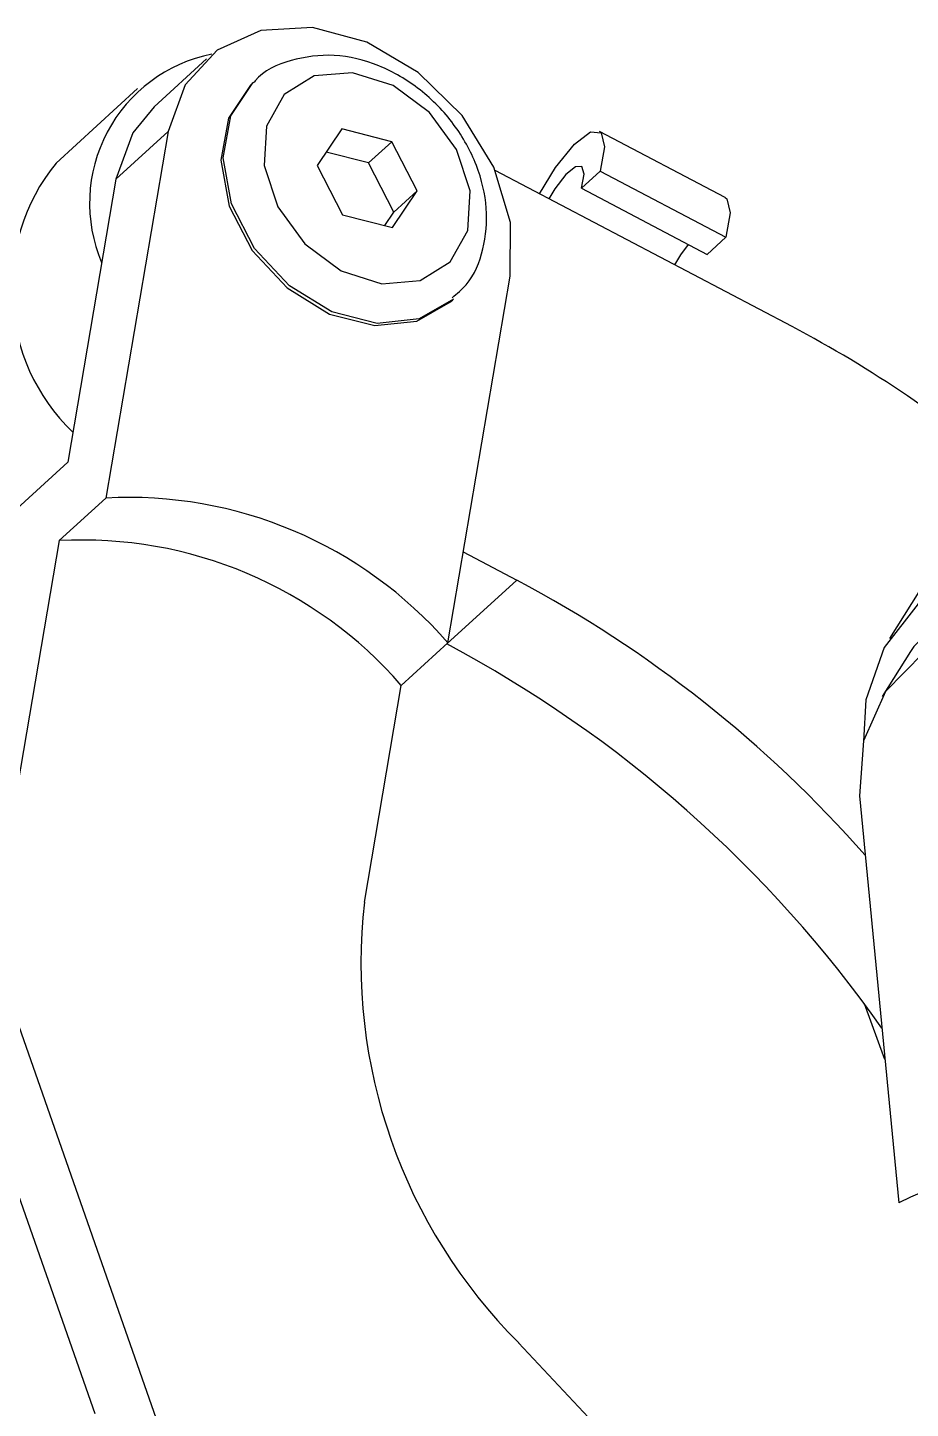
# Model space of a CAD drawing. Header units: millimetres. Extents: x -294 to 2792, y 5 to 1659.
# Drawn here: x 700.48 to 704.07, y 562.32 to 567.94 of the extents above; entities that cross this region are included whole.
import ezdxf

# ---------------------------------------------------------------- set-up
doc = ezdxf.new("R2010")
doc.units = ezdxf.units.MM
doc.layers.get('0').update_dxf_attribs({"lineweight": 18})

msp = doc.modelspace()

# ---------------------------------------------------------------- linework, layer by layer
at = {"color": 7, "linetype": 'Continuous', "lineweight": 25}
for p, q in [((701.2047, 567.8178), (700.9917, 567.6228)), ((700.9241, 567.6965), (700.5927, 567.3932)), ((701.3966, 567.7223), (701.3871, 567.7136)), ((701.0491, 567.5223), (700.7953, 566.0298)), ((700.8361, 567.3272), (701.0491, 567.5223)), ((701.755, 567.5321), (701.6551, 567.3835)), ((701.9585, 567.4803), (701.755, 567.5321)), ((703.3142, 567.2537), (702.8033, 567.5224)), ((701.8638, 567.3937), (701.9585, 567.4803)), ((702.0619, 567.2798), (701.9585, 567.4803)), ((701.8638, 567.3937), (701.6914, 567.4376)), ((701.6551, 567.3835), (701.7585, 567.183)), ((701.9672, 567.1932), (701.8638, 567.3937)), ((703.5871, 566.728), (702.3791, 567.3634)), ((702.8062, 567.3598), (702.7304, 567.2905)), ((702.8062, 567.3598), (703.3171, 567.0911)), ((700.8361, 567.3272), (700.6402, 566.1757)), ((701.9619, 567.1312), (702.0619, 567.2798)), ((701.9672, 567.1932), (702.0619, 567.2798)), ((702.7304, 567.2905), (703.2413, 567.0218)), ((701.9308, 567.1391), (701.9672, 567.1932)), ((701.7585, 567.183), (701.9619, 567.1312)), ((703.3171, 567.0911), (703.2413, 567.0218)), ((702.1868, 565.4406), (702.4406, 566.9331)), ((702.0609, 566.7501), (702.1973, 566.8284)), ((702.2095, 566.8396), (702.0704, 566.7588)), ((702.1973, 566.8284), (702.2068, 566.8371)), ((700.3088, 565.8723), (700.6402, 566.1757)), ((700.7953, 566.0298), (700.606, 565.8565)), ((700.606, 565.8565), (700.3752, 564.4995)), ((702.2496, 565.8105), (702.4669, 565.6962)), ((704.1617, 565.7437), (703.9833, 565.4586)), ((702.1828, 565.4362), (702.4669, 565.6962)), ((702.1868, 565.4406), (701.9974, 565.2673)), ((702.1822, 565.4365), (702.1828, 565.4362)), ((704.0681, 565.4055), (703.9534, 565.2222)), ((701.8474, 564.3852), (701.9974, 565.2673)), ((703.8612, 564.8173), (704.0211, 563.1609)), ((700.3425, 564.1616), (701.0585, 562.1154)), ((703.9638, 563.7448), (703.8812, 563.9711)), ((700.1898, 563.9051), (700.75, 562.3041)), ((703.9638, 563.7448), (703.9647, 563.7456)), ((703.9023, 561.0664), (702.4747, 562.5922))]:
    msp.add_line(p, q, dxfattribs=at)
for points in [[(702.4406, 566.9331), (702.4411, 567.1508), (702.3735, 567.3761), (702.2443, 567.5869), (702.0663, 567.7625), (701.8568, 567.8857), (701.6363, 567.9445), (701.4265, 567.9332), (701.2478, 567.8528), (701.1178, 567.7112), (701.0491, 567.5223)], [(702.0735, 566.915), (702.1964, 566.9912), (702.2679, 567.1192), (702.2771, 567.2796), (702.2225, 567.4479), (702.1126, 567.5985), (701.9639, 567.7085), (701.7992, 567.7611), (701.6435, 567.7484), (701.5205, 567.6722), (701.449, 567.5441), (701.4399, 567.3838), (701.4944, 567.2155), (701.6044, 567.0648), (701.7531, 566.9549), (701.9178, 566.9022), (702.0735, 566.915)], [(701.3871, 567.7136), (701.384, 567.7108), (701.2938, 567.5766), (701.2637, 567.4056), (701.2974, 567.2184), (701.3907, 567.0375), (701.5324, 566.8848), (701.7055, 566.7786), (701.8891, 566.7319), (702.0609, 566.7501)], [(702.0704, 566.7588), (701.8985, 566.7405), (701.715, 566.7873), (701.5419, 566.8934), (701.4002, 567.0462), (701.3068, 567.2271), (701.2732, 567.4143), (701.3033, 567.5853), (701.3935, 567.7194), (701.3953, 567.7211)], [(700.9917, 567.6228), (700.9047, 567.5162), (700.8361, 567.3272)], [(702.5591, 567.2687), (702.6248, 567.3756), (702.7017, 567.4707), (702.7673, 567.5206), (702.8107, 567.5168), (702.8244, 567.46), (702.8062, 567.3598)], [(702.7304, 567.2905), (702.7406, 567.3476), (702.7318, 567.3788), (702.7056, 567.3783), (702.6668, 567.3463), (702.6224, 567.2885), (702.5979, 567.2483)], [(703.3142, 567.2537), (703.3216, 567.2481), (703.3353, 567.1913), (703.3171, 567.0911)], [(703.1644, 567.0622), (703.1333, 567.0198), (703.1088, 566.9796)], [(705.2311, 565.6052), (705.0079, 565.7306), (704.7634, 565.7954), (704.5176, 565.7941), (704.2903, 565.727), (704.0999, 565.5995), (703.9619, 565.4219), (703.8875, 565.2086), (703.8769, 565.041)], [(705.5166, 564.9618), (705.4571, 565.1884), (705.3281, 565.3948), (705.142, 565.5606), (704.9173, 565.6698), (704.6758, 565.7115), (704.4412, 565.6818), (704.2364, 565.5835), (704.0816, 565.4262), (704.0681, 565.4055)], [(705.4019, 564.7784), (705.3424, 565.0051), (705.2134, 565.2114), (705.0273, 565.3773), (704.8026, 565.4865), (704.5611, 565.5282), (704.3265, 565.4985), (704.1217, 565.4002), (703.9669, 565.2429), (703.8771, 565.042), (703.8612, 564.8173)]]:
    msp.add_lwpolyline(points, dxfattribs=at)
for centre, radius, start, end in [((701.3478, 567.2299), 0.6186, 101.3174, 203.0066), ((701.2268, 566.8829), 0.814, 141.1724, 225.9613), ((701.2783, 562.3626), 4.9383, 49.4239, 62.1266), ((700.8892, 564.314), 1.7184, 40.9677, 93.1322), ((700.6998, 564.1407), 1.7184, 40.9677, 93.1322), ((700.0987, 561.2403), 5.0461, 41.3903, 62.0112), ((699.7802, 560.9333), 5.1038, 35.1682, 61.9173), ((704.0157, 564.1377), 2.1824, 173.4873, 225.0821), ((704.7566, 561.7143), 1.6228, 58.5674, 116.9511)]:
    msp.add_arc(centre, radius, start, end, dxfattribs=at)
msp.add_open_spline([(702.2039, 566.8454), (702.2241, 566.862), (702.2854, 566.9123), (702.3368, 567.0418), (702.3522, 567.2098), (702.3104, 567.3874), (702.2167, 567.5562), (702.0779, 567.6989), (701.9084, 567.7982), (701.7231, 567.8428), (701.5494, 567.8183), (701.4341, 567.7699), (701.3987, 567.7225), (701.3966, 567.7197)], degree=3, knots=[0, 0, 0, 0, 0.085568, 0.259411, 0.43331, 0.611948, 0.794908, 0.980169, 1.167072, 1.355647, 1.543884, 1.726909, 1.738249, 1.738249, 1.738249, 1.738249], dxfattribs=at)

doc.saveas('drawing.dxf')
